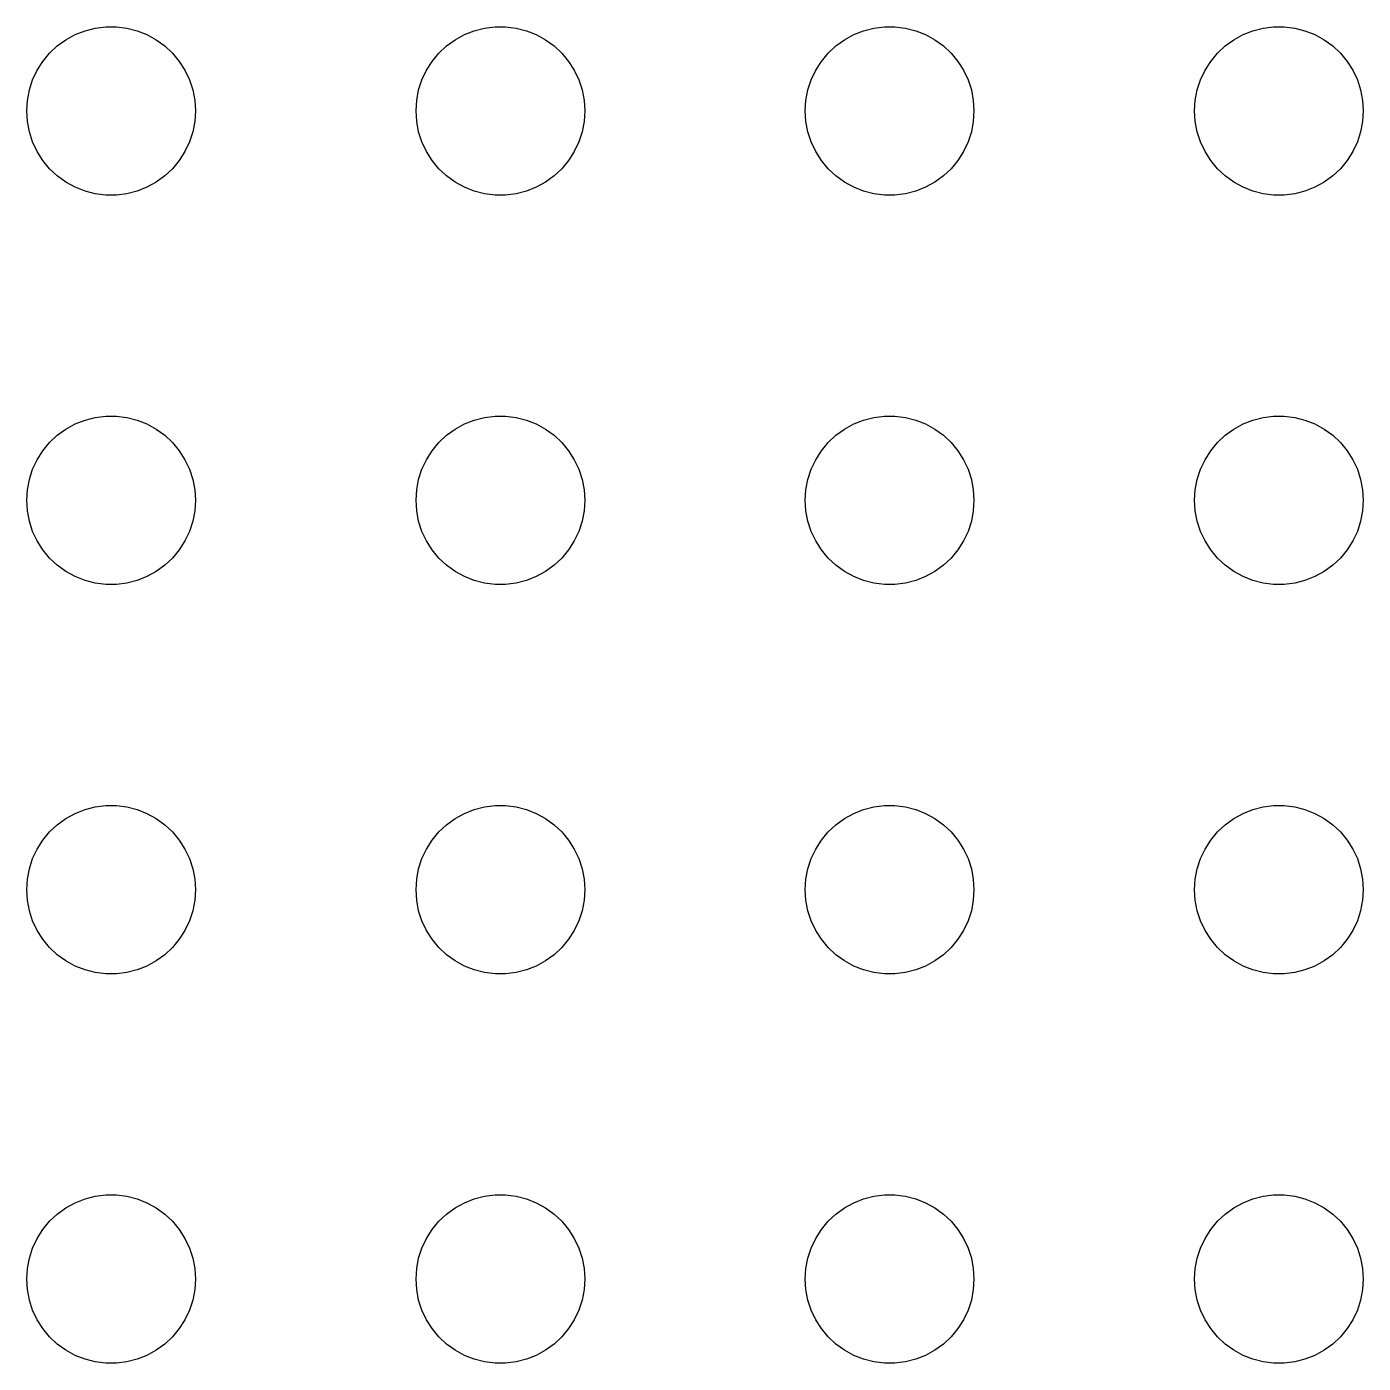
# Model space of a CAD drawing. Header units: metres. Extents: x 9 to 231, y 9 to 231.
# Drawn here: x 116.8 to 168.2, y 56.8 to 108.2 of the extents above; entities that cross this region are included whole.
import ezdxf

# ---------------------------------------------------------------- set-up
doc = ezdxf.new("R2010")
doc.units = ezdxf.units.M

msp = doc.modelspace()

# ---------------------------------------------------------------- linework, layer by layer
for p, q in [((118.996, 108.091), (119.391, 108.192)), ((119.391, 108.192), (119.796, 108.244)), ((119.796, 108.244), (120.204, 108.244)), ((120.204, 108.244), (120.609, 108.192)), ((120.609, 108.192), (121.004, 108.091)), ((133.996, 108.091), (134.391, 108.192)), ((134.391, 108.192), (134.796, 108.244)), ((134.796, 108.244), (135.204, 108.244)), ((135.204, 108.244), (135.609, 108.192)), ((135.609, 108.192), (136.004, 108.091)), ((148.996, 108.091), (149.391, 108.192)), ((149.391, 108.192), (149.796, 108.244)), ((149.796, 108.244), (150.204, 108.244)), ((150.204, 108.244), (150.609, 108.192)), ((150.609, 108.192), (151.004, 108.091)), ((163.996, 108.091), (164.391, 108.192)), ((164.391, 108.192), (164.796, 108.244)), ((164.796, 108.244), (165.204, 108.244)), ((165.204, 108.244), (165.609, 108.192)), ((165.609, 108.192), (166.004, 108.091)), ((117.928, 107.504), (118.259, 107.744)), ((118.259, 107.744), (118.616, 107.941)), ((118.616, 107.941), (118.996, 108.091)), ((121.004, 108.091), (121.384, 107.941)), ((121.384, 107.941), (121.741, 107.744)), ((121.741, 107.744), (122.072, 107.504)), ((132.928, 107.504), (133.259, 107.744)), ((133.259, 107.744), (133.616, 107.941)), ((133.616, 107.941), (133.996, 108.091)), ((136.004, 108.091), (136.384, 107.941)), ((136.384, 107.941), (136.741, 107.744)), ((136.741, 107.744), (137.072, 107.504)), ((147.928, 107.504), (148.259, 107.744)), ((148.259, 107.744), (148.616, 107.941)), ((148.616, 107.941), (148.996, 108.091)), ((151.004, 108.091), (151.384, 107.941)), ((151.384, 107.941), (151.741, 107.744)), ((151.741, 107.744), (152.072, 107.504)), ((162.928, 107.504), (163.259, 107.744)), ((163.259, 107.744), (163.616, 107.941)), ((163.616, 107.941), (163.996, 108.091)), ((166.004, 108.091), (166.384, 107.941)), ((166.384, 107.941), (166.741, 107.744)), ((166.741, 107.744), (167.072, 107.504)), ((117.371, 106.91), (117.631, 107.225)), ((117.631, 107.225), (117.928, 107.504)), ((122.072, 107.504), (122.369, 107.225)), ((122.369, 107.225), (122.629, 106.91)), ((132.371, 106.91), (132.631, 107.225)), ((132.631, 107.225), (132.928, 107.504)), ((137.072, 107.504), (137.369, 107.225)), ((137.369, 107.225), (137.629, 106.91)), ((147.371, 106.91), (147.631, 107.225)), ((147.631, 107.225), (147.928, 107.504)), ((152.072, 107.504), (152.369, 107.225)), ((152.369, 107.225), (152.629, 106.91)), ((162.371, 106.91), (162.631, 107.225)), ((162.631, 107.225), (162.928, 107.504)), ((167.072, 107.504), (167.369, 107.225)), ((167.369, 107.225), (167.629, 106.91)), ((117.152, 106.566), (117.371, 106.91)), ((122.629, 106.91), (122.848, 106.566)), ((132.152, 106.566), (132.371, 106.91)), ((137.629, 106.91), (137.848, 106.566)), ((147.152, 106.566), (147.371, 106.91)), ((152.629, 106.91), (152.848, 106.566)), ((162.152, 106.566), (162.371, 106.91)), ((167.629, 106.91), (167.848, 106.566)), ((116.852, 105.808), (116.978, 106.196)), ((116.978, 106.196), (117.152, 106.566)), ((122.848, 106.566), (123.022, 106.196)), ((123.022, 106.196), (123.148, 105.808)), ((131.852, 105.808), (131.978, 106.196)), ((131.978, 106.196), (132.152, 106.566)), ((137.848, 106.566), (138.022, 106.196)), ((138.022, 106.196), (138.148, 105.808)), ((146.852, 105.808), (146.978, 106.196)), ((146.978, 106.196), (147.152, 106.566)), ((152.848, 106.566), (153.022, 106.196)), ((153.022, 106.196), (153.148, 105.808)), ((161.852, 105.808), (161.978, 106.196)), ((161.978, 106.196), (162.152, 106.566)), ((167.848, 106.566), (168.022, 106.196)), ((168.022, 106.196), (168.148, 105.808)), ((116.776, 105.407), (116.852, 105.808)), ((123.148, 105.808), (123.224, 105.407)), ((131.776, 105.407), (131.852, 105.808)), ((138.148, 105.808), (138.224, 105.407)), ((146.776, 105.407), (146.852, 105.808)), ((153.148, 105.808), (153.224, 105.407)), ((161.776, 105.407), (161.852, 105.808)), ((168.148, 105.808), (168.224, 105.407)), ((116.75, 105), (116.776, 105.407)), ((123.224, 105.407), (123.25, 105)), ((131.75, 105), (131.776, 105.407)), ((138.224, 105.407), (138.25, 105)), ((146.75, 105), (146.776, 105.407)), ((153.224, 105.407), (153.25, 105)), ((161.75, 105), (161.776, 105.407)), ((168.224, 105.407), (168.25, 105)), ((116.776, 104.593), (116.75, 105)), ((116.852, 104.192), (116.776, 104.593)), ((123.224, 104.593), (123.148, 104.192)), ((123.25, 105), (123.224, 104.593)), ((131.776, 104.593), (131.75, 105)), ((131.852, 104.192), (131.776, 104.593)), ((138.224, 104.593), (138.148, 104.192)), ((138.25, 105), (138.224, 104.593)), ((146.776, 104.593), (146.75, 105)), ((146.852, 104.192), (146.776, 104.593)), ((153.224, 104.593), (153.148, 104.192)), ((153.25, 105), (153.224, 104.593)), ((161.776, 104.593), (161.75, 105)), ((161.852, 104.192), (161.776, 104.593)), ((168.224, 104.593), (168.148, 104.192)), ((168.25, 105), (168.224, 104.593)), ((116.978, 103.804), (116.852, 104.192)), ((123.148, 104.192), (123.022, 103.804)), ((131.978, 103.804), (131.852, 104.192)), ((138.148, 104.192), (138.022, 103.804)), ((146.978, 103.804), (146.852, 104.192)), ((153.148, 104.192), (153.022, 103.804)), ((161.978, 103.804), (161.852, 104.192)), ((168.148, 104.192), (168.022, 103.804)), ((117.152, 103.434), (116.978, 103.804)), ((123.022, 103.804), (122.848, 103.434)), ((132.152, 103.434), (131.978, 103.804)), ((138.022, 103.804), (137.848, 103.434)), ((147.152, 103.434), (146.978, 103.804)), ((153.022, 103.804), (152.848, 103.434)), ((162.152, 103.434), (161.978, 103.804)), ((168.022, 103.804), (167.848, 103.434)), ((117.371, 103.09), (117.152, 103.434)), ((117.631, 102.775), (117.371, 103.09)), ((122.629, 103.09), (122.369, 102.775)), ((122.848, 103.434), (122.629, 103.09)), ((132.371, 103.09), (132.152, 103.434)), ((132.631, 102.775), (132.371, 103.09)), ((137.629, 103.09), (137.369, 102.775)), ((137.848, 103.434), (137.629, 103.09)), ((147.371, 103.09), (147.152, 103.434)), ((147.631, 102.775), (147.371, 103.09)), ((152.629, 103.09), (152.369, 102.775)), ((152.848, 103.434), (152.629, 103.09)), ((162.371, 103.09), (162.152, 103.434)), ((162.631, 102.775), (162.371, 103.09)), ((167.629, 103.09), (167.369, 102.775)), ((167.848, 103.434), (167.629, 103.09)), ((117.928, 102.496), (117.631, 102.775)), ((118.259, 102.256), (117.928, 102.496)), ((122.072, 102.496), (121.741, 102.256)), ((122.369, 102.775), (122.072, 102.496)), ((132.928, 102.496), (132.631, 102.775)), ((133.259, 102.256), (132.928, 102.496)), ((137.072, 102.496), (136.741, 102.256)), ((137.369, 102.775), (137.072, 102.496)), ((147.928, 102.496), (147.631, 102.775)), ((148.259, 102.256), (147.928, 102.496)), ((152.072, 102.496), (151.741, 102.256)), ((152.369, 102.775), (152.072, 102.496)), ((162.928, 102.496), (162.631, 102.775)), ((163.259, 102.256), (162.928, 102.496)), ((167.072, 102.496), (166.741, 102.256)), ((167.369, 102.775), (167.072, 102.496)), ((118.616, 102.059), (118.259, 102.256)), ((118.996, 101.909), (118.616, 102.059)), ((121.384, 102.059), (121.004, 101.909)), ((121.741, 102.256), (121.384, 102.059)), ((133.616, 102.059), (133.259, 102.256)), ((133.996, 101.909), (133.616, 102.059)), ((136.384, 102.059), (136.004, 101.909)), ((136.741, 102.256), (136.384, 102.059)), ((148.616, 102.059), (148.259, 102.256)), ((148.996, 101.909), (148.616, 102.059)), ((151.384, 102.059), (151.004, 101.909)), ((151.741, 102.256), (151.384, 102.059)), ((163.616, 102.059), (163.259, 102.256)), ((163.996, 101.909), (163.616, 102.059)), ((166.384, 102.059), (166.004, 101.909)), ((166.741, 102.256), (166.384, 102.059)), ((119.391, 101.808), (118.996, 101.909)), ((119.796, 101.756), (119.391, 101.808)), ((120.204, 101.756), (119.796, 101.756)), ((120.609, 101.808), (120.204, 101.756)), ((121.004, 101.909), (120.609, 101.808)), ((134.391, 101.808), (133.996, 101.909)), ((134.796, 101.756), (134.391, 101.808)), ((135.204, 101.756), (134.796, 101.756)), ((135.609, 101.808), (135.204, 101.756)), ((136.004, 101.909), (135.609, 101.808)), ((149.391, 101.808), (148.996, 101.909)), ((149.796, 101.756), (149.391, 101.808)), ((150.204, 101.756), (149.796, 101.756)), ((150.609, 101.808), (150.204, 101.756)), ((151.004, 101.909), (150.609, 101.808)), ((164.391, 101.808), (163.996, 101.909)), ((164.796, 101.756), (164.391, 101.808)), ((165.204, 101.756), (164.796, 101.756)), ((165.609, 101.808), (165.204, 101.756)), ((166.004, 101.909), (165.609, 101.808)), ((119.391, 93.1924), (119.796, 93.2436)), ((119.796, 93.2436), (120.204, 93.2436)), ((120.204, 93.2436), (120.609, 93.1924)), ((134.391, 93.1924), (134.796, 93.2436)), ((134.796, 93.2436), (135.204, 93.2436)), ((135.204, 93.2436), (135.609, 93.1924)), ((149.391, 93.1924), (149.796, 93.2436)), ((149.796, 93.2436), (150.204, 93.2436)), ((150.204, 93.2436), (150.609, 93.1924)), ((164.391, 93.1924), (164.796, 93.2436)), ((164.796, 93.2436), (165.204, 93.2436)), ((165.204, 93.2436), (165.609, 93.1924)), ((117.928, 92.5042), (118.259, 92.7441)), ((118.259, 92.7441), (118.616, 92.9407)), ((118.616, 92.9407), (118.996, 93.0909)), ((118.996, 93.0909), (119.391, 93.1924)), ((120.609, 93.1924), (121.004, 93.0909)), ((121.004, 93.0909), (121.384, 92.9407)), ((121.384, 92.9407), (121.741, 92.7441)), ((121.741, 92.7441), (122.072, 92.5042)), ((132.928, 92.5042), (133.259, 92.7441)), ((133.259, 92.7441), (133.616, 92.9407)), ((133.616, 92.9407), (133.996, 93.0909)), ((133.996, 93.0909), (134.391, 93.1924)), ((135.609, 93.1924), (136.004, 93.0909)), ((136.004, 93.0909), (136.384, 92.9407)), ((136.384, 92.9407), (136.741, 92.7441)), ((136.741, 92.7441), (137.072, 92.5042)), ((147.928, 92.5042), (148.259, 92.7441)), ((148.259, 92.7441), (148.616, 92.9407)), ((148.616, 92.9407), (148.996, 93.0909)), ((148.996, 93.0909), (149.391, 93.1924)), ((150.609, 93.1924), (151.004, 93.0909)), ((151.004, 93.0909), (151.384, 92.9407)), ((151.384, 92.9407), (151.741, 92.7441)), ((151.741, 92.7441), (152.072, 92.5042)), ((162.928, 92.5042), (163.259, 92.7441)), ((163.259, 92.7441), (163.616, 92.9407)), ((163.616, 92.9407), (163.996, 93.0909)), ((163.996, 93.0909), (164.391, 93.1924)), ((165.609, 93.1924), (166.004, 93.0909)), ((166.004, 93.0909), (166.384, 92.9407)), ((166.384, 92.9407), (166.741, 92.7441)), ((166.741, 92.7441), (167.072, 92.5042)), ((117.371, 91.9103), (117.631, 92.2248)), ((117.631, 92.2248), (117.928, 92.5042)), ((122.072, 92.5042), (122.369, 92.2248)), ((122.369, 92.2248), (122.629, 91.9103)), ((132.371, 91.9103), (132.631, 92.2248)), ((132.631, 92.2248), (132.928, 92.5042)), ((137.072, 92.5042), (137.369, 92.2248)), ((137.369, 92.2248), (137.629, 91.9103)), ((147.371, 91.9103), (147.631, 92.2248)), ((147.631, 92.2248), (147.928, 92.5042)), ((152.072, 92.5042), (152.369, 92.2248)), ((152.369, 92.2248), (152.629, 91.9103)), ((162.371, 91.9103), (162.631, 92.2248)), ((162.631, 92.2248), (162.928, 92.5042)), ((167.072, 92.5042), (167.369, 92.2248)), ((167.369, 92.2248), (167.629, 91.9103)), ((117.152, 91.5657), (117.371, 91.9103)), ((122.629, 91.9103), (122.848, 91.5657)), ((132.152, 91.5657), (132.371, 91.9103)), ((137.629, 91.9103), (137.848, 91.5657)), ((147.152, 91.5657), (147.371, 91.9103)), ((152.629, 91.9103), (152.848, 91.5657)), ((162.152, 91.5657), (162.371, 91.9103)), ((167.629, 91.9103), (167.848, 91.5657)), ((116.852, 90.8082), (116.978, 91.1964)), ((116.978, 91.1964), (117.152, 91.5657)), ((122.848, 91.5657), (123.022, 91.1964)), ((123.022, 91.1964), (123.148, 90.8082)), ((131.852, 90.8082), (131.978, 91.1964)), ((131.978, 91.1964), (132.152, 91.5657)), ((137.848, 91.5657), (138.022, 91.1964)), ((138.022, 91.1964), (138.148, 90.8082)), ((146.852, 90.8082), (146.978, 91.1964)), ((146.978, 91.1964), (147.152, 91.5657)), ((152.848, 91.5657), (153.022, 91.1964)), ((153.022, 91.1964), (153.148, 90.8082)), ((161.852, 90.8082), (161.978, 91.1964)), ((161.978, 91.1964), (162.152, 91.5657)), ((167.848, 91.5657), (168.022, 91.1964)), ((168.022, 91.1964), (168.148, 90.8082)), ((116.776, 90.4073), (116.852, 90.8082)), ((123.148, 90.8082), (123.224, 90.4073)), ((131.776, 90.4073), (131.852, 90.8082)), ((138.148, 90.8082), (138.224, 90.4073)), ((146.776, 90.4073), (146.852, 90.8082)), ((153.148, 90.8082), (153.224, 90.4073)), ((161.776, 90.4073), (161.852, 90.8082)), ((168.148, 90.8082), (168.224, 90.4073)), ((116.75, 90), (116.776, 90.4073)), ((123.224, 90.4073), (123.25, 90)), ((131.75, 90), (131.776, 90.4073)), ((138.224, 90.4073), (138.25, 90)), ((146.75, 90), (146.776, 90.4073)), ((153.224, 90.4073), (153.25, 90)), ((161.75, 90), (161.776, 90.4073)), ((168.224, 90.4073), (168.25, 90)), ((116.776, 89.5927), (116.75, 90)), ((123.25, 90), (123.224, 89.5927)), ((131.776, 89.5927), (131.75, 90)), ((138.25, 90), (138.224, 89.5927)), ((146.776, 89.5927), (146.75, 90)), ((153.25, 90), (153.224, 89.5927)), ((161.776, 89.5927), (161.75, 90)), ((168.25, 90), (168.224, 89.5927)), ((116.852, 89.1918), (116.776, 89.5927)), ((116.978, 88.8036), (116.852, 89.1918)), ((123.148, 89.1918), (123.022, 88.8036)), ((123.224, 89.5927), (123.148, 89.1918)), ((131.852, 89.1918), (131.776, 89.5927)), ((131.978, 88.8036), (131.852, 89.1918)), ((138.148, 89.1918), (138.022, 88.8036)), ((138.224, 89.5927), (138.148, 89.1918)), ((146.852, 89.1918), (146.776, 89.5927)), ((146.978, 88.8036), (146.852, 89.1918)), ((153.148, 89.1918), (153.022, 88.8036)), ((153.224, 89.5927), (153.148, 89.1918)), ((161.852, 89.1918), (161.776, 89.5927)), ((161.978, 88.8036), (161.852, 89.1918)), ((168.148, 89.1918), (168.022, 88.8036)), ((168.224, 89.5927), (168.148, 89.1918)), ((117.152, 88.4343), (116.978, 88.8036)), ((123.022, 88.8036), (122.848, 88.4343)), ((132.152, 88.4343), (131.978, 88.8036)), ((138.022, 88.8036), (137.848, 88.4343)), ((147.152, 88.4343), (146.978, 88.8036)), ((153.022, 88.8036), (152.848, 88.4343)), ((162.152, 88.4343), (161.978, 88.8036)), ((168.022, 88.8036), (167.848, 88.4343)), ((117.371, 88.0897), (117.152, 88.4343)), ((117.631, 87.7752), (117.371, 88.0897)), ((122.629, 88.0897), (122.369, 87.7752)), ((122.848, 88.4343), (122.629, 88.0897)), ((132.371, 88.0897), (132.152, 88.4343)), ((132.631, 87.7752), (132.371, 88.0897)), ((137.629, 88.0897), (137.369, 87.7752)), ((137.848, 88.4343), (137.629, 88.0897)), ((147.371, 88.0897), (147.152, 88.4343)), ((147.631, 87.7752), (147.371, 88.0897)), ((152.629, 88.0897), (152.369, 87.7752)), ((152.848, 88.4343), (152.629, 88.0897)), ((162.371, 88.0897), (162.152, 88.4343)), ((162.631, 87.7752), (162.371, 88.0897)), ((167.629, 88.0897), (167.369, 87.7752)), ((167.848, 88.4343), (167.629, 88.0897)), ((117.928, 87.4958), (117.631, 87.7752)), ((122.369, 87.7752), (122.072, 87.4958)), ((132.928, 87.4958), (132.631, 87.7752)), ((137.369, 87.7752), (137.072, 87.4958)), ((147.928, 87.4958), (147.631, 87.7752)), ((152.369, 87.7752), (152.072, 87.4958)), ((162.928, 87.4958), (162.631, 87.7752)), ((167.369, 87.7752), (167.072, 87.4958)), ((118.259, 87.2559), (117.928, 87.4958)), ((118.616, 87.0593), (118.259, 87.2559)), ((118.996, 86.9091), (118.616, 87.0593)), ((121.384, 87.0593), (121.004, 86.9091)), ((121.741, 87.2559), (121.384, 87.0593)), ((122.072, 87.4958), (121.741, 87.2559)), ((133.259, 87.2559), (132.928, 87.4958)), ((133.616, 87.0593), (133.259, 87.2559)), ((133.996, 86.9091), (133.616, 87.0593)), ((136.384, 87.0593), (136.004, 86.9091)), ((136.741, 87.2559), (136.384, 87.0593)), ((137.072, 87.4958), (136.741, 87.2559)), ((148.259, 87.2559), (147.928, 87.4958)), ((148.616, 87.0593), (148.259, 87.2559)), ((148.996, 86.9091), (148.616, 87.0593)), ((151.384, 87.0593), (151.004, 86.9091)), ((151.741, 87.2559), (151.384, 87.0593)), ((152.072, 87.4958), (151.741, 87.2559)), ((163.259, 87.2559), (162.928, 87.4958)), ((163.616, 87.0593), (163.259, 87.2559)), ((163.996, 86.9091), (163.616, 87.0593)), ((166.384, 87.0593), (166.004, 86.9091)), ((166.741, 87.2559), (166.384, 87.0593)), ((167.072, 87.4958), (166.741, 87.2559)), ((119.391, 86.8076), (118.996, 86.9091)), ((119.796, 86.7564), (119.391, 86.8076)), ((120.204, 86.7564), (119.796, 86.7564)), ((120.609, 86.8076), (120.204, 86.7564)), ((121.004, 86.9091), (120.609, 86.8076)), ((134.391, 86.8076), (133.996, 86.9091)), ((134.796, 86.7564), (134.391, 86.8076)), ((135.204, 86.7564), (134.796, 86.7564)), ((135.609, 86.8076), (135.204, 86.7564)), ((136.004, 86.9091), (135.609, 86.8076)), ((149.391, 86.8076), (148.996, 86.9091)), ((149.796, 86.7564), (149.391, 86.8076)), ((150.204, 86.7564), (149.796, 86.7564)), ((150.609, 86.8076), (150.204, 86.7564)), ((151.004, 86.9091), (150.609, 86.8076)), ((164.391, 86.8076), (163.996, 86.9091)), ((164.796, 86.7564), (164.391, 86.8076)), ((165.204, 86.7564), (164.796, 86.7564)), ((165.609, 86.8076), (165.204, 86.7564)), ((166.004, 86.9091), (165.609, 86.8076)), ((118.259, 77.7441), (118.616, 77.9407)), ((118.616, 77.9407), (118.996, 78.0909)), ((118.996, 78.0909), (119.391, 78.1924)), ((119.391, 78.1924), (119.796, 78.2436)), ((119.796, 78.2436), (120.204, 78.2436)), ((120.204, 78.2436), (120.609, 78.1924)), ((120.609, 78.1924), (121.004, 78.0909)), ((121.004, 78.0909), (121.384, 77.9407)), ((121.384, 77.9407), (121.741, 77.7441)), ((133.259, 77.7441), (133.616, 77.9407)), ((133.616, 77.9407), (133.996, 78.0909)), ((133.996, 78.0909), (134.391, 78.1924)), ((134.391, 78.1924), (134.796, 78.2436)), ((134.796, 78.2436), (135.204, 78.2436)), ((135.204, 78.2436), (135.609, 78.1924)), ((135.609, 78.1924), (136.004, 78.0909)), ((136.004, 78.0909), (136.384, 77.9407)), ((136.384, 77.9407), (136.741, 77.7441)), ((148.259, 77.7441), (148.616, 77.9407)), ((148.616, 77.9407), (148.996, 78.0909)), ((148.996, 78.0909), (149.391, 78.1924)), ((149.391, 78.1924), (149.796, 78.2436)), ((149.796, 78.2436), (150.204, 78.2436)), ((150.204, 78.2436), (150.609, 78.1924)), ((150.609, 78.1924), (151.004, 78.0909)), ((151.004, 78.0909), (151.384, 77.9407)), ((151.384, 77.9407), (151.741, 77.7441)), ((163.259, 77.7441), (163.616, 77.9407)), ((163.616, 77.9407), (163.996, 78.0909)), ((163.996, 78.0909), (164.391, 78.1924)), ((164.391, 78.1924), (164.796, 78.2436)), ((164.796, 78.2436), (165.204, 78.2436)), ((165.204, 78.2436), (165.609, 78.1924)), ((165.609, 78.1924), (166.004, 78.0909)), ((166.004, 78.0909), (166.384, 77.9407)), ((166.384, 77.9407), (166.741, 77.7441)), ((117.631, 77.2248), (117.928, 77.5042)), ((117.928, 77.5042), (118.259, 77.7441)), ((121.741, 77.7441), (122.072, 77.5042)), ((122.072, 77.5042), (122.369, 77.2248)), ((132.631, 77.2248), (132.928, 77.5042)), ((132.928, 77.5042), (133.259, 77.7441)), ((136.741, 77.7441), (137.072, 77.5042)), ((137.072, 77.5042), (137.369, 77.2248)), ((147.631, 77.2248), (147.928, 77.5042)), ((147.928, 77.5042), (148.259, 77.7441)), ((151.741, 77.7441), (152.072, 77.5042)), ((152.072, 77.5042), (152.369, 77.2248)), ((162.631, 77.2248), (162.928, 77.5042)), ((162.928, 77.5042), (163.259, 77.7441)), ((166.741, 77.7441), (167.072, 77.5042)), ((167.072, 77.5042), (167.369, 77.2248)), ((117.152, 76.5657), (117.371, 76.9103)), ((117.371, 76.9103), (117.631, 77.2248)), ((122.369, 77.2248), (122.629, 76.9103)), ((122.629, 76.9103), (122.848, 76.5657)), ((132.152, 76.5657), (132.371, 76.9103)), ((132.371, 76.9103), (132.631, 77.2248)), ((137.369, 77.2248), (137.629, 76.9103)), ((137.629, 76.9103), (137.848, 76.5657)), ((147.152, 76.5657), (147.371, 76.9103)), ((147.371, 76.9103), (147.631, 77.2248)), ((152.369, 77.2248), (152.629, 76.9103)), ((152.629, 76.9103), (152.848, 76.5657)), ((162.152, 76.5657), (162.371, 76.9103)), ((162.371, 76.9103), (162.631, 77.2248)), ((167.369, 77.2248), (167.629, 76.9103)), ((167.629, 76.9103), (167.848, 76.5657)), ((116.978, 76.1964), (117.152, 76.5657)), ((122.848, 76.5657), (123.022, 76.1964)), ((131.978, 76.1964), (132.152, 76.5657)), ((137.848, 76.5657), (138.022, 76.1964)), ((146.978, 76.1964), (147.152, 76.5657)), ((152.848, 76.5657), (153.022, 76.1964)), ((161.978, 76.1964), (162.152, 76.5657)), ((167.848, 76.5657), (168.022, 76.1964)), ((116.776, 75.4073), (116.852, 75.8082)), ((116.852, 75.8082), (116.978, 76.1964)), ((123.022, 76.1964), (123.148, 75.8082)), ((123.148, 75.8082), (123.224, 75.4073)), ((131.776, 75.4073), (131.852, 75.8082)), ((131.852, 75.8082), (131.978, 76.1964)), ((138.022, 76.1964), (138.148, 75.8082)), ((138.148, 75.8082), (138.224, 75.4073)), ((146.776, 75.4073), (146.852, 75.8082)), ((146.852, 75.8082), (146.978, 76.1964)), ((153.022, 76.1964), (153.148, 75.8082)), ((153.148, 75.8082), (153.224, 75.4073)), ((161.776, 75.4073), (161.852, 75.8082)), ((161.852, 75.8082), (161.978, 76.1964)), ((168.022, 76.1964), (168.148, 75.8082)), ((168.148, 75.8082), (168.224, 75.4073)), ((116.75, 75), (116.776, 75.4073)), ((123.224, 75.4073), (123.25, 75)), ((131.75, 75), (131.776, 75.4073)), ((138.224, 75.4073), (138.25, 75)), ((146.75, 75), (146.776, 75.4073)), ((153.224, 75.4073), (153.25, 75)), ((161.75, 75), (161.776, 75.4073)), ((168.224, 75.4073), (168.25, 75)), ((116.776, 74.5927), (116.75, 75)), ((123.25, 75), (123.224, 74.5927)), ((131.776, 74.5927), (131.75, 75)), ((138.25, 75), (138.224, 74.5927)), ((146.776, 74.5927), (146.75, 75)), ((153.25, 75), (153.224, 74.5927)), ((161.776, 74.5927), (161.75, 75)), ((168.25, 75), (168.224, 74.5927)), ((116.852, 74.1918), (116.776, 74.5927)), ((116.978, 73.8036), (116.852, 74.1918)), ((123.148, 74.1918), (123.022, 73.8036)), ((123.224, 74.5927), (123.148, 74.1918)), ((131.852, 74.1918), (131.776, 74.5927)), ((131.978, 73.8036), (131.852, 74.1918)), ((138.148, 74.1918), (138.022, 73.8036)), ((138.224, 74.5927), (138.148, 74.1918)), ((146.852, 74.1918), (146.776, 74.5927)), ((146.978, 73.8036), (146.852, 74.1918)), ((153.148, 74.1918), (153.022, 73.8036)), ((153.224, 74.5927), (153.148, 74.1918)), ((161.852, 74.1918), (161.776, 74.5927)), ((161.978, 73.8036), (161.852, 74.1918)), ((168.148, 74.1918), (168.022, 73.8036)), ((168.224, 74.5927), (168.148, 74.1918)), ((117.152, 73.4343), (116.978, 73.8036)), ((123.022, 73.8036), (122.848, 73.4343)), ((132.152, 73.4343), (131.978, 73.8036)), ((138.022, 73.8036), (137.848, 73.4343)), ((147.152, 73.4343), (146.978, 73.8036)), ((153.022, 73.8036), (152.848, 73.4343)), ((162.152, 73.4343), (161.978, 73.8036)), ((168.022, 73.8036), (167.848, 73.4343)), ((117.371, 73.0897), (117.152, 73.4343)), ((122.848, 73.4343), (122.629, 73.0897)), ((132.371, 73.0897), (132.152, 73.4343)), ((137.848, 73.4343), (137.629, 73.0897)), ((147.371, 73.0897), (147.152, 73.4343)), ((152.848, 73.4343), (152.629, 73.0897)), ((162.371, 73.0897), (162.152, 73.4343)), ((167.848, 73.4343), (167.629, 73.0897)), ((117.631, 72.7752), (117.371, 73.0897)), ((117.928, 72.4958), (117.631, 72.7752)), ((122.369, 72.7752), (122.072, 72.4958)), ((122.629, 73.0897), (122.369, 72.7752)), ((132.631, 72.7752), (132.371, 73.0897)), ((132.928, 72.4958), (132.631, 72.7752)), ((137.369, 72.7752), (137.072, 72.4958)), ((137.629, 73.0897), (137.369, 72.7752)), ((147.631, 72.7752), (147.371, 73.0897)), ((147.928, 72.4958), (147.631, 72.7752)), ((152.369, 72.7752), (152.072, 72.4958)), ((152.629, 73.0897), (152.369, 72.7752)), ((162.631, 72.7752), (162.371, 73.0897)), ((162.928, 72.4958), (162.631, 72.7752)), ((167.369, 72.7752), (167.072, 72.4958)), ((167.629, 73.0897), (167.369, 72.7752)), ((118.259, 72.2559), (117.928, 72.4958)), ((118.616, 72.0593), (118.259, 72.2559)), ((121.741, 72.2559), (121.384, 72.0593)), ((122.072, 72.4958), (121.741, 72.2559)), ((133.259, 72.2559), (132.928, 72.4958)), ((133.616, 72.0593), (133.259, 72.2559)), ((136.741, 72.2559), (136.384, 72.0593)), ((137.072, 72.4958), (136.741, 72.2559)), ((148.259, 72.2559), (147.928, 72.4958)), ((148.616, 72.0593), (148.259, 72.2559)), ((151.741, 72.2559), (151.384, 72.0593)), ((152.072, 72.4958), (151.741, 72.2559)), ((163.259, 72.2559), (162.928, 72.4958)), ((163.616, 72.0593), (163.259, 72.2559)), ((166.741, 72.2559), (166.384, 72.0593)), ((167.072, 72.4958), (166.741, 72.2559)), ((118.996, 71.9091), (118.616, 72.0593)), ((119.391, 71.8076), (118.996, 71.9091)), ((119.796, 71.7564), (119.391, 71.8076)), ((120.204, 71.7564), (119.796, 71.7564)), ((120.609, 71.8076), (120.204, 71.7564)), ((121.004, 71.9091), (120.609, 71.8076)), ((121.384, 72.0593), (121.004, 71.9091)), ((133.996, 71.9091), (133.616, 72.0593)), ((134.391, 71.8076), (133.996, 71.9091)), ((134.796, 71.7564), (134.391, 71.8076)), ((135.204, 71.7564), (134.796, 71.7564)), ((135.609, 71.8076), (135.204, 71.7564)), ((136.004, 71.9091), (135.609, 71.8076)), ((136.384, 72.0593), (136.004, 71.9091)), ((148.996, 71.9091), (148.616, 72.0593)), ((149.391, 71.8076), (148.996, 71.9091)), ((149.796, 71.7564), (149.391, 71.8076)), ((150.204, 71.7564), (149.796, 71.7564)), ((150.609, 71.8076), (150.204, 71.7564)), ((151.004, 71.9091), (150.609, 71.8076)), ((151.384, 72.0593), (151.004, 71.9091)), ((163.996, 71.9091), (163.616, 72.0593)), ((164.391, 71.8076), (163.996, 71.9091)), ((164.796, 71.7564), (164.391, 71.8076)), ((165.204, 71.7564), (164.796, 71.7564)), ((165.609, 71.8076), (165.204, 71.7564)), ((166.004, 71.9091), (165.609, 71.8076)), ((166.384, 72.0593), (166.004, 71.9091)), ((118.259, 62.7441), (118.616, 62.9407)), ((118.616, 62.9407), (118.996, 63.0909)), ((118.996, 63.0909), (119.391, 63.1924)), ((119.391, 63.1924), (119.796, 63.2436)), ((119.796, 63.2436), (120.204, 63.2436)), ((120.204, 63.2436), (120.609, 63.1924)), ((120.609, 63.1924), (121.004, 63.0909)), ((121.004, 63.0909), (121.384, 62.9407)), ((121.384, 62.9407), (121.741, 62.7441)), ((133.259, 62.7441), (133.616, 62.9407)), ((133.616, 62.9407), (133.996, 63.0909)), ((133.996, 63.0909), (134.391, 63.1924)), ((134.391, 63.1924), (134.796, 63.2436)), ((134.796, 63.2436), (135.204, 63.2436)), ((135.204, 63.2436), (135.609, 63.1924)), ((135.609, 63.1924), (136.004, 63.0909)), ((136.004, 63.0909), (136.384, 62.9407)), ((136.384, 62.9407), (136.741, 62.7441)), ((148.259, 62.7441), (148.616, 62.9407)), ((148.616, 62.9407), (148.996, 63.0909)), ((148.996, 63.0909), (149.391, 63.1924)), ((149.391, 63.1924), (149.796, 63.2436)), ((149.796, 63.2436), (150.204, 63.2436)), ((150.204, 63.2436), (150.609, 63.1924)), ((150.609, 63.1924), (151.004, 63.0909)), ((151.004, 63.0909), (151.384, 62.9407)), ((151.384, 62.9407), (151.741, 62.7441)), ((163.259, 62.7441), (163.616, 62.9407)), ((163.616, 62.9407), (163.996, 63.0909)), ((163.996, 63.0909), (164.391, 63.1924)), ((164.391, 63.1924), (164.796, 63.2436)), ((164.796, 63.2436), (165.204, 63.2436)), ((165.204, 63.2436), (165.609, 63.1924)), ((165.609, 63.1924), (166.004, 63.0909)), ((166.004, 63.0909), (166.384, 62.9407)), ((166.384, 62.9407), (166.741, 62.7441)), ((117.631, 62.2248), (117.928, 62.5042)), ((117.928, 62.5042), (118.259, 62.7441)), ((121.741, 62.7441), (122.072, 62.5042)), ((122.072, 62.5042), (122.369, 62.2248)), ((132.631, 62.2248), (132.928, 62.5042)), ((132.928, 62.5042), (133.259, 62.7441)), ((136.741, 62.7441), (137.072, 62.5042)), ((137.072, 62.5042), (137.369, 62.2248)), ((147.631, 62.2248), (147.928, 62.5042)), ((147.928, 62.5042), (148.259, 62.7441)), ((151.741, 62.7441), (152.072, 62.5042)), ((152.072, 62.5042), (152.369, 62.2248)), ((162.631, 62.2248), (162.928, 62.5042)), ((162.928, 62.5042), (163.259, 62.7441)), ((166.741, 62.7441), (167.072, 62.5042)), ((167.072, 62.5042), (167.369, 62.2248)), ((117.152, 61.5657), (117.371, 61.9103)), ((117.371, 61.9103), (117.631, 62.2248)), ((122.369, 62.2248), (122.629, 61.9103)), ((122.629, 61.9103), (122.848, 61.5657)), ((132.152, 61.5657), (132.371, 61.9103)), ((132.371, 61.9103), (132.631, 62.2248)), ((137.369, 62.2248), (137.629, 61.9103)), ((137.629, 61.9103), (137.848, 61.5657)), ((147.152, 61.5657), (147.371, 61.9103)), ((147.371, 61.9103), (147.631, 62.2248)), ((152.369, 62.2248), (152.629, 61.9103)), ((152.629, 61.9103), (152.848, 61.5657)), ((162.152, 61.5657), (162.371, 61.9103)), ((162.371, 61.9103), (162.631, 62.2248)), ((167.369, 62.2248), (167.629, 61.9103)), ((167.629, 61.9103), (167.848, 61.5657)), ((116.978, 61.1964), (117.152, 61.5657)), ((122.848, 61.5657), (123.022, 61.1964)), ((131.978, 61.1964), (132.152, 61.5657)), ((137.848, 61.5657), (138.022, 61.1964)), ((146.978, 61.1964), (147.152, 61.5657)), ((152.848, 61.5657), (153.022, 61.1964)), ((161.978, 61.1964), (162.152, 61.5657)), ((167.848, 61.5657), (168.022, 61.1964)), ((116.776, 60.4073), (116.852, 60.8082)), ((116.852, 60.8082), (116.978, 61.1964)), ((123.022, 61.1964), (123.148, 60.8082)), ((123.148, 60.8082), (123.224, 60.4073)), ((131.776, 60.4073), (131.852, 60.8082)), ((131.852, 60.8082), (131.978, 61.1964)), ((138.022, 61.1964), (138.148, 60.8082)), ((138.148, 60.8082), (138.224, 60.4073)), ((146.776, 60.4073), (146.852, 60.8082)), ((146.852, 60.8082), (146.978, 61.1964)), ((153.022, 61.1964), (153.148, 60.8082)), ((153.148, 60.8082), (153.224, 60.4073)), ((161.776, 60.4073), (161.852, 60.8082)), ((161.852, 60.8082), (161.978, 61.1964)), ((168.022, 61.1964), (168.148, 60.8082)), ((168.148, 60.8082), (168.224, 60.4073)), ((116.75, 60), (116.776, 60.4073)), ((123.224, 60.4073), (123.25, 60)), ((131.75, 60), (131.776, 60.4073)), ((138.224, 60.4073), (138.25, 60)), ((146.75, 60), (146.776, 60.4073)), ((153.224, 60.4073), (153.25, 60)), ((161.75, 60), (161.776, 60.4073)), ((168.224, 60.4073), (168.25, 60)), ((116.776, 59.5927), (116.75, 60)), ((123.25, 60), (123.224, 59.5927)), ((131.776, 59.5927), (131.75, 60)), ((138.25, 60), (138.224, 59.5927)), ((146.776, 59.5927), (146.75, 60)), ((153.25, 60), (153.224, 59.5927)), ((161.776, 59.5927), (161.75, 60)), ((168.25, 60), (168.224, 59.5927)), ((116.852, 59.1918), (116.776, 59.5927)), ((123.224, 59.5927), (123.148, 59.1918)), ((131.852, 59.1918), (131.776, 59.5927)), ((138.224, 59.5927), (138.148, 59.1918)), ((146.852, 59.1918), (146.776, 59.5927)), ((153.224, 59.5927), (153.148, 59.1918)), ((161.852, 59.1918), (161.776, 59.5927)), ((168.224, 59.5927), (168.148, 59.1918)), ((116.978, 58.8036), (116.852, 59.1918)), ((117.152, 58.4343), (116.978, 58.8036)), ((123.022, 58.8036), (122.848, 58.4343)), ((123.148, 59.1918), (123.022, 58.8036)), ((131.978, 58.8036), (131.852, 59.1918)), ((132.152, 58.4343), (131.978, 58.8036)), ((138.022, 58.8036), (137.848, 58.4343)), ((138.148, 59.1918), (138.022, 58.8036)), ((146.978, 58.8036), (146.852, 59.1918)), ((147.152, 58.4343), (146.978, 58.8036)), ((153.022, 58.8036), (152.848, 58.4343)), ((153.148, 59.1918), (153.022, 58.8036)), ((161.978, 58.8036), (161.852, 59.1918)), ((162.152, 58.4343), (161.978, 58.8036)), ((168.022, 58.8036), (167.848, 58.4343)), ((168.148, 59.1918), (168.022, 58.8036)), ((117.371, 58.0897), (117.152, 58.4343)), ((122.848, 58.4343), (122.629, 58.0897)), ((132.371, 58.0897), (132.152, 58.4343)), ((137.848, 58.4343), (137.629, 58.0897)), ((147.371, 58.0897), (147.152, 58.4343)), ((152.848, 58.4343), (152.629, 58.0897)), ((162.371, 58.0897), (162.152, 58.4343)), ((167.848, 58.4343), (167.629, 58.0897)), ((117.631, 57.7752), (117.371, 58.0897)), ((117.928, 57.4958), (117.631, 57.7752)), ((122.369, 57.7752), (122.072, 57.4958)), ((122.629, 58.0897), (122.369, 57.7752)), ((132.631, 57.7752), (132.371, 58.0897)), ((132.928, 57.4958), (132.631, 57.7752)), ((137.369, 57.7752), (137.072, 57.4958)), ((137.629, 58.0897), (137.369, 57.7752)), ((147.631, 57.7752), (147.371, 58.0897)), ((147.928, 57.4958), (147.631, 57.7752)), ((152.369, 57.7752), (152.072, 57.4958)), ((152.629, 58.0897), (152.369, 57.7752)), ((162.631, 57.7752), (162.371, 58.0897)), ((162.928, 57.4958), (162.631, 57.7752)), ((167.369, 57.7752), (167.072, 57.4958)), ((167.629, 58.0897), (167.369, 57.7752)), ((118.259, 57.2559), (117.928, 57.4958)), ((118.616, 57.0593), (118.259, 57.2559)), ((121.741, 57.2559), (121.384, 57.0593)), ((122.072, 57.4958), (121.741, 57.2559)), ((133.259, 57.2559), (132.928, 57.4958)), ((133.616, 57.0593), (133.259, 57.2559)), ((136.741, 57.2559), (136.384, 57.0593)), ((137.072, 57.4958), (136.741, 57.2559)), ((148.259, 57.2559), (147.928, 57.4958)), ((148.616, 57.0593), (148.259, 57.2559)), ((151.741, 57.2559), (151.384, 57.0593)), ((152.072, 57.4958), (151.741, 57.2559)), ((163.259, 57.2559), (162.928, 57.4958)), ((163.616, 57.0593), (163.259, 57.2559)), ((166.741, 57.2559), (166.384, 57.0593)), ((167.072, 57.4958), (166.741, 57.2559)), ((118.996, 56.9091), (118.616, 57.0593)), ((119.391, 56.8076), (118.996, 56.9091)), ((119.796, 56.7564), (119.391, 56.8076)), ((120.204, 56.7564), (119.796, 56.7564)), ((120.609, 56.8076), (120.204, 56.7564)), ((121.004, 56.9091), (120.609, 56.8076)), ((121.384, 57.0593), (121.004, 56.9091)), ((133.996, 56.9091), (133.616, 57.0593)), ((134.391, 56.8076), (133.996, 56.9091)), ((134.796, 56.7564), (134.391, 56.8076)), ((135.204, 56.7564), (134.796, 56.7564)), ((135.609, 56.8076), (135.204, 56.7564)), ((136.004, 56.9091), (135.609, 56.8076)), ((136.384, 57.0593), (136.004, 56.9091)), ((148.996, 56.9091), (148.616, 57.0593)), ((149.391, 56.8076), (148.996, 56.9091)), ((149.796, 56.7564), (149.391, 56.8076)), ((150.204, 56.7564), (149.796, 56.7564)), ((150.609, 56.8076), (150.204, 56.7564)), ((151.004, 56.9091), (150.609, 56.8076)), ((151.384, 57.0593), (151.004, 56.9091)), ((163.996, 56.9091), (163.616, 57.0593)), ((164.391, 56.8076), (163.996, 56.9091)), ((164.796, 56.7564), (164.391, 56.8076)), ((165.204, 56.7564), (164.796, 56.7564)), ((165.609, 56.8076), (165.204, 56.7564)), ((166.004, 56.9091), (165.609, 56.8076)), ((166.384, 57.0593), (166.004, 56.9091))]:
    msp.add_line(p, q)

doc.saveas('drawing.dxf')
